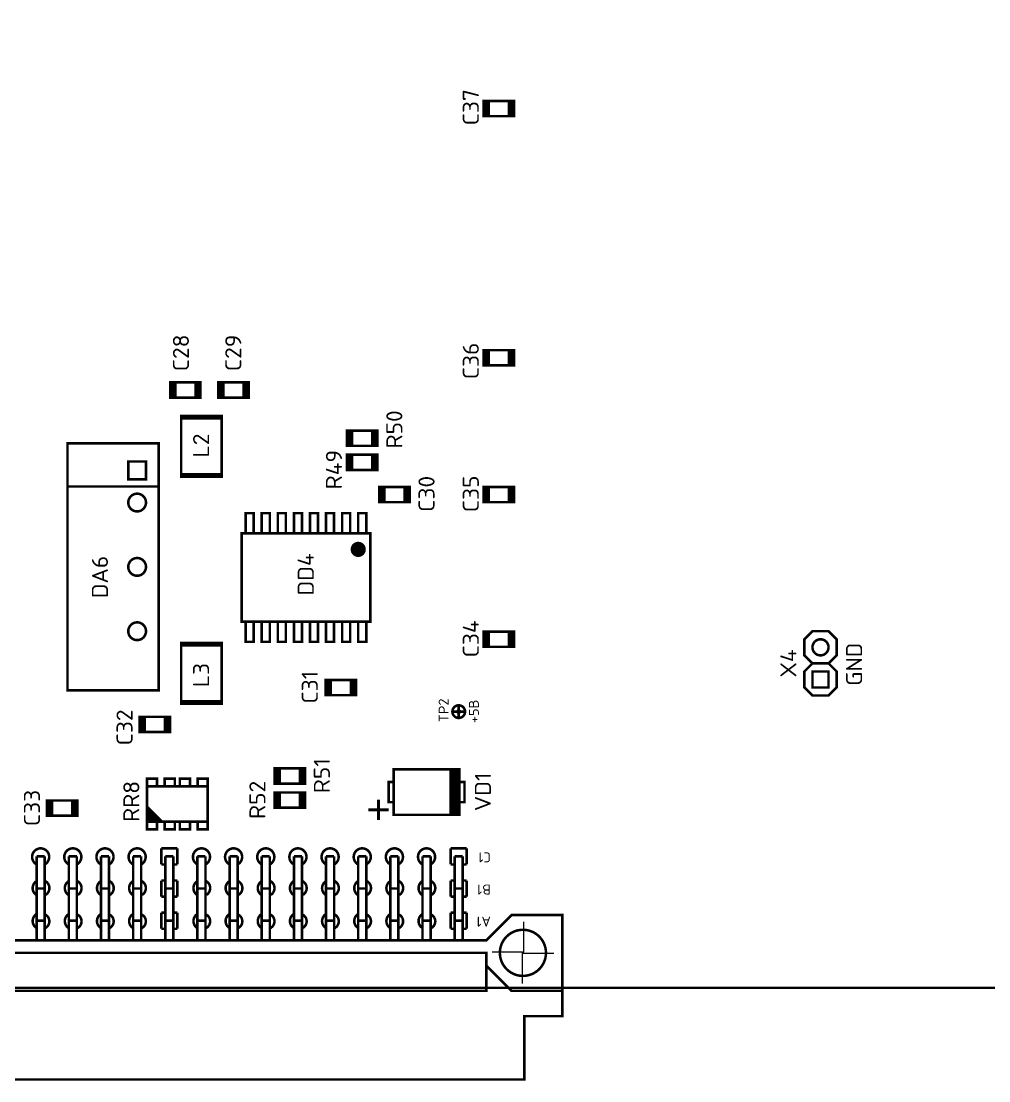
# Model space of a CAD drawing. Header units: millimetres. Extents: x 370 to 630, y -3056 to -2888.
# Drawn here: x 424.9 to 501.3, y -3056.3 to -2972.7 of the extents above; entities that cross this region are included whole.
import ezdxf
from ezdxf.enums import TextEntityAlignment as Align

# ---------------------------------------------------------------- set-up
doc = ezdxf.new("R2010")
doc.units = ezdxf.units.MM
doc.layers.add('BOARD', color=173, linetype='Continuous', lineweight=35)
doc.layers.add('TOP', color=241, linetype='Continuous', lineweight=35)
doc.styles.get("Standard").update_dxf_attribs({"font": 'txt.shx'})

msp = doc.modelspace()

# ---------------------------------------------------------------- linework, layer by layer
at = {"layer": 'BOARD'}
msp.add_lwpolyline([(603.34, -3049), (370.09, -3049), (370.09, -2889), (603.34, -2889)], close=True, dxfattribs=at)
at = {"layer": 'TOP'}
for points, const_width in [([(461.385, -2980.165), (461.385, -2978.965), (463.785, -2978.965), (463.785, -2980.165), (461.385, -2980.165)], 0.2), ([(461.585, -2978.965), (461.585, -2980.165)], 0.2), ([(461.785, -2980.165), (461.785, -2978.965)], 0.2), ([(463.385, -2978.965), (463.385, -2980.165)], 0.2), ([(463.585, -2978.965), (463.585, -2980.165)], 0.2), ([(461.385, -2999.85), (461.385, -2998.65), (463.785, -2998.65), (463.785, -2999.85), (461.385, -2999.85)], 0.2), ([(461.585, -2998.65), (461.585, -2999.85)], 0.2), ([(461.785, -2999.85), (461.785, -2998.65)], 0.2), ([(463.385, -2998.65), (463.385, -2999.85)], 0.2), ([(463.585, -2998.65), (463.585, -2999.85)], 0.2), ([(436.62, -3002.39), (436.62, -3001.19), (437.02, -3001.19), (437.02, -3002.39), (436.82, -3002.39), (436.82, -3001.19)], 0.2), ([(439.02, -3002.39), (436.62, -3002.39), (436.62, -3001.19), (439.02, -3001.19), (439.02, -3002.39), (438.82, -3002.39), (438.82, -3001.19), (438.62, -3001.19), (438.62, -3002.39)], 0.2), ([(440.43, -3002.39), (440.43, -3001.19), (442.83, -3001.19), (442.83, -3002.39), (440.43, -3002.39)], 0.2), ([(440.63, -3001.19), (440.63, -3002.39)], 0.2), ([(440.83, -3002.39), (440.83, -3001.19)], 0.2), ([(442.43, -3001.19), (442.43, -3002.39)], 0.2), ([(442.63, -3001.19), (442.63, -3002.39)], 0.2), ([(440.69, -3003.835), (440.69, -3008.635), (437.49, -3008.635), (437.49, -3003.835), (440.69, -3003.835)], 0.2), ([(440.69, -3004.035), (437.49, -3004.035)], 0.2), ([(452.99, -3006.2), (452.99, -3005), (450.59, -3005), (450.59, -3006.2), (452.99, -3006.2)], 0.2), ([(450.79, -3005), (450.79, -3006.2)], 0.2), ([(450.99, -3005), (450.99, -3006.2)], 0.2), ([(452.59, -3005), (452.59, -3006.2)], 0.2), ([(452.79, -3005), (452.79, -3006.2)], 0.2), ([(428.505, -3025.51), (428.505, -3006.01), (435.705, -3006.01), (435.705, -3025.51), (428.505, -3025.51)], 0.2), ([(452.99, -3008.105), (452.99, -3006.905), (450.59, -3006.905), (450.59, -3008.105), (452.99, -3008.105)], 0.2), ([(450.79, -3006.905), (450.79, -3008.105)], 0.2), ([(450.99, -3006.905), (450.99, -3008.105)], 0.2), ([(452.59, -3006.905), (452.59, -3008.105)], 0.2), ([(452.79, -3006.905), (452.79, -3008.105)], 0.2), ([(433.31, -3008.84), (433.31, -3007.44), (434.71, -3007.44), (434.71, -3008.84), (433.31, -3008.84)], 0.2), ([(440.69, -3008.435), (437.49, -3008.435)], 0.2), ([(428.505, -3009.41), (435.705, -3009.41)], 0.2), ([(453.13, -3010.645), (453.13, -3009.445), (455.53, -3009.445), (455.53, -3010.645), (453.13, -3010.645)], 0.2), ([(453.33, -3009.445), (453.33, -3010.645)], 0.2), ([(453.53, -3010.645), (453.53, -3009.445)], 0.2), ([(455.13, -3009.445), (455.13, -3010.645)], 0.2), ([(455.33, -3009.445), (455.33, -3010.645)], 0.2), ([(461.385, -3010.645), (461.385, -3009.445), (463.785, -3009.445), (463.785, -3010.645), (461.385, -3010.645)], 0.2), ([(461.585, -3009.445), (461.585, -3010.645)], 0.2), ([(461.785, -3010.645), (461.785, -3009.445)], 0.2), ([(463.385, -3009.445), (463.385, -3010.645)], 0.2), ([(463.585, -3009.445), (463.585, -3010.645)], 0.2), ([(443.217, -3013.108), (443.217, -3011.52), (442.583, -3011.52), (442.583, -3013.108)], 0.2), ([(444.487, -3013.108), (444.487, -3011.52), (443.853, -3011.52), (443.853, -3013.108)], 0.2), ([(445.757, -3013.108), (445.757, -3011.52), (445.123, -3011.52), (445.123, -3013.108)], 0.2), ([(447.027, -3013.108), (447.027, -3011.52), (446.393, -3011.52), (446.393, -3013.108)], 0.2), ([(448.297, -3013.108), (448.297, -3011.52), (447.663, -3011.52), (447.663, -3013.108)], 0.2), ([(449.567, -3013.108), (449.567, -3011.52), (448.933, -3011.52), (448.933, -3013.108)], 0.2), ([(450.837, -3013.108), (450.837, -3011.52), (450.203, -3011.52), (450.203, -3013.108)], 0.2), ([(452.107, -3013.108), (452.107, -3011.52), (451.473, -3011.52), (451.473, -3013.108)], 0.2), ([(452.425, -3013.108), (452.425, -3020.092), (442.265, -3020.092), (442.265, -3013.108), (452.425, -3013.108)], 0.2), ([(443.217, -3020.092), (443.217, -3021.68), (442.583, -3021.68), (442.583, -3020.092)], 0.2), ([(444.487, -3020.092), (444.487, -3021.68), (443.853, -3021.68), (443.853, -3020.092)], 0.2), ([(445.757, -3020.092), (445.757, -3021.68), (445.123, -3021.68), (445.123, -3020.092)], 0.2), ([(447.027, -3020.092), (447.027, -3021.68), (446.393, -3021.68), (446.393, -3020.092)], 0.2), ([(448.297, -3020.092), (448.297, -3021.68), (447.663, -3021.68), (447.663, -3020.092)], 0.2), ([(449.567, -3020.092), (449.567, -3021.68), (448.933, -3021.68), (448.933, -3020.092)], 0.2), ([(450.837, -3020.092), (450.837, -3021.68), (450.203, -3021.68), (450.203, -3020.092)], 0.2), ([(452.107, -3020.092), (452.107, -3021.68), (451.473, -3021.68), (451.473, -3020.092)], 0.2), ([(461.385, -3022.075), (461.385, -3020.875), (463.785, -3020.875), (463.785, -3022.075), (461.385, -3022.075)], 0.2), ([(461.585, -3020.875), (461.585, -3022.075)], 0.2), ([(461.785, -3022.075), (461.785, -3020.875)], 0.2), ([(463.385, -3020.875), (463.385, -3022.075)], 0.2), ([(463.585, -3020.875), (463.585, -3022.075)], 0.2), ([(489.255, -3024.015), (488.62, -3023.38), (489.255, -3022.745), (489.255, -3021.475), (488.62, -3020.84), (487.35, -3020.84), (486.715, -3021.475), (486.715, -3022.745), (487.35, -3023.38), (486.715, -3024.015), (486.715, -3025.285), (487.35, -3025.92), (488.62, -3025.92), (489.255, -3025.285), (489.255, -3024.015)], 0.2), ([(440.69, -3021.77), (440.69, -3026.57), (437.49, -3026.57), (437.49, -3021.77), (440.69, -3021.77)], 0.2), ([(440.69, -3021.97), (437.49, -3021.97)], 0.2), ([(487.35, -3023.38), (488.62, -3023.38)], 0.2), ([(451.3, -3024.685), (451.3, -3025.885), (448.9, -3025.885), (448.9, -3024.685), (451.3, -3024.685)], 0.2), ([(449.1, -3025.885), (449.1, -3024.685)], 0.2), ([(449.3, -3025.885), (449.3, -3024.685)], 0.2), ([(450.9, -3024.685), (450.9, -3025.885)], 0.2), ([(451.1, -3025.885), (451.1, -3024.685)], 0.2), ([(487.35, -3025.285), (487.35, -3024.015), (488.62, -3024.015), (488.62, -3025.285), (487.35, -3025.285)], 0.2), ([(440.69, -3026.37), (437.49, -3026.37)], 0.2), ([(458.91, -3027.19), (459.91, -3027.19)], 0.2), ([(459.41, -3027.69), (459.41, -3026.69)], 0.2), ([(434.21, -3028.8), (434.21, -3027.6), (434.61, -3027.6), (434.61, -3028.8), (434.41, -3028.8), (434.41, -3027.6)], 0.2), ([(436.61, -3028.8), (434.21, -3028.8), (434.21, -3027.6), (436.61, -3027.6), (436.61, -3028.8), (436.41, -3028.8), (436.41, -3027.6), (436.21, -3027.6), (436.21, -3028.8)], 0.2), ([(447.275, -3032.87), (447.275, -3031.67), (444.875, -3031.67), (444.875, -3032.87), (447.275, -3032.87)], 0.2), ([(445.075, -3031.67), (445.075, -3032.87)], 0.2), ([(445.275, -3031.67), (445.275, -3032.87)], 0.2), ([(446.875, -3031.67), (446.875, -3032.87)], 0.2), ([(447.075, -3031.67), (447.075, -3032.87)], 0.2), ([(459.47, -3031.738), (459.47, -3035.342), (454.27, -3035.342), (454.27, -3031.738), (459.47, -3031.738)], 0.2), ([(458.77, -3031.738), (458.77, -3035.342)], 0.2), ([(458.87, -3031.738), (458.87, -3035.342)], 0.2), ([(458.97, -3031.738), (458.97, -3035.342)], 0.2), ([(459.07, -3031.738), (459.07, -3035.342)], 0.2), ([(459.17, -3031.738), (459.17, -3035.342)], 0.2), ([(459.27, -3031.738), (459.27, -3035.342)], 0.2), ([(459.37, -3031.738), (459.37, -3035.342)], 0.2), ([(434.785, -3033.08), (434.785, -3032.48), (435.585, -3032.48), (435.585, -3033.08)], 0.2), ([(434.785, -3035.88), (434.785, -3033.08), (439.585, -3033.08), (439.585, -3035.88), (434.785, -3035.88), (434.785, -3036.48), (435.585, -3036.48), (435.585, -3035.88), (434.785, -3035.08)], 0.2), ([(436.185, -3033.08), (436.185, -3032.48), (436.985, -3032.48), (436.985, -3033.08)], 0.2), ([(437.385, -3033.08), (437.385, -3032.48), (438.185, -3032.48), (438.185, -3033.08)], 0.2), ([(438.785, -3033.08), (438.785, -3032.48), (439.585, -3032.48), (439.585, -3033.08)], 0.2), ([(454.27, -3034.34), (453.87, -3034.34), (453.87, -3032.74), (454.27, -3032.74)], 0.2), ([(459.47, -3034.34), (459.87, -3034.34), (459.87, -3032.74), (459.47, -3032.74)], 0.2), ([(447.275, -3034.775), (447.275, -3033.575), (444.875, -3033.575), (444.875, -3034.775), (447.275, -3034.775)], 0.2), ([(445.075, -3033.575), (445.075, -3034.775)], 0.2), ([(445.275, -3033.575), (445.275, -3034.775)], 0.2), ([(446.875, -3033.575), (446.875, -3034.775)], 0.2), ([(447.075, -3033.575), (447.075, -3034.775)], 0.2), ([(426.88, -3035.41), (426.88, -3034.21), (429.28, -3034.21), (429.28, -3035.41), (426.88, -3035.41)], 0.2), ([(427.08, -3034.21), (427.08, -3035.41)], 0.2), ([(427.28, -3035.41), (427.28, -3034.21)], 0.2), ([(428.88, -3034.21), (428.88, -3035.41)], 0.2), ([(429.08, -3034.21), (429.08, -3035.41)], 0.2), ([(435.985, -3035.88), (434.785, -3034.68)], 0.2), ([(453.07, -3035.74), (453.07, -3034.14)], 0.25), ([(435.785, -3035.88), (434.785, -3034.88)], 0.2), ([(435.385, -3035.88), (434.785, -3035.28)], 0.2), ([(435.185, -3035.88), (434.785, -3035.48)], 0.2), ([(453.87, -3034.94), (452.27, -3034.94)], 0.25), ([(436.185, -3035.88), (436.185, -3036.48), (436.985, -3036.48), (436.985, -3035.88)], 0.2), ([(437.385, -3035.88), (437.385, -3036.48), (438.185, -3036.48), (438.185, -3035.88)], 0.2), ([(438.785, -3035.88), (438.785, -3036.48), (439.585, -3036.48), (439.585, -3035.88)], 0.2), ([(435.915, -3037.985), (437.185, -3037.985)], 0.2), ([(435.915, -3039.255), (435.915, -3037.985)], 0.2), ([(437.185, -3037.985), (437.185, -3039.255)], 0.2), ([(458.775, -3039.255), (458.775, -3037.985)], 0.2), ([(458.775, -3037.985), (460.045, -3037.985)], 0.2), ([(460.045, -3037.985), (460.045, -3039.255)], 0.2), ([(426.072, -3038.62), (426.708, -3038.62)], 0.2), ([(426.072, -3045.287), (426.072, -3038.62)], 0.2), ([(426.708, -3038.62), (426.708, -3045.287)], 0.2), ([(428.612, -3038.62), (429.248, -3038.62)], 0.2), ([(428.612, -3045.287), (428.612, -3038.62)], 0.2), ([(429.248, -3038.62), (429.248, -3045.287)], 0.2), ([(431.152, -3038.62), (431.788, -3038.62)], 0.2), ([(431.152, -3045.287), (431.152, -3038.62)], 0.2), ([(431.788, -3038.62), (431.788, -3045.287)], 0.2), ([(433.692, -3038.62), (434.328, -3038.62)], 0.2), ([(433.692, -3045.287), (433.692, -3038.62)], 0.2), ([(434.328, -3038.62), (434.328, -3045.287)], 0.2), ([(436.232, -3038.62), (436.868, -3038.62)], 0.2), ([(436.232, -3045.287), (436.232, -3038.62)], 0.2), ([(436.868, -3038.62), (436.868, -3045.287)], 0.2), ([(438.772, -3038.62), (439.408, -3038.62)], 0.2), ([(438.772, -3045.287), (438.772, -3038.62)], 0.2), ([(439.408, -3038.62), (439.408, -3045.287)], 0.2), ([(441.312, -3038.62), (441.948, -3038.62)], 0.2), ([(441.312, -3045.287), (441.312, -3038.62)], 0.2), ([(441.948, -3038.62), (441.948, -3045.287)], 0.2), ([(443.852, -3038.62), (444.488, -3038.62)], 0.2), ([(443.852, -3045.287), (443.852, -3038.62)], 0.2), ([(444.488, -3038.62), (444.488, -3045.287)], 0.2), ([(446.392, -3038.62), (447.028, -3038.62)], 0.2), ([(446.392, -3045.287), (446.392, -3038.62)], 0.2), ([(447.028, -3038.62), (447.028, -3045.287)], 0.2), ([(448.932, -3038.62), (449.568, -3038.62)], 0.2), ([(448.932, -3045.287), (448.932, -3038.62)], 0.2), ([(449.568, -3038.62), (449.568, -3045.287)], 0.2), ([(451.472, -3038.62), (452.108, -3038.62)], 0.2), ([(451.472, -3045.287), (451.472, -3038.62)], 0.2), ([(452.108, -3038.62), (452.108, -3045.287)], 0.2), ([(454.012, -3038.62), (454.648, -3038.62)], 0.2), ([(454.012, -3045.287), (454.012, -3038.62)], 0.2), ([(454.648, -3038.62), (454.648, -3045.287)], 0.2), ([(456.552, -3038.62), (457.188, -3038.62)], 0.2), ([(456.552, -3045.287), (456.552, -3038.62)], 0.2), ([(457.188, -3038.62), (457.188, -3045.287)], 0.2), ([(459.092, -3038.62), (459.728, -3038.62)], 0.2), ([(459.092, -3045.287), (459.092, -3038.62)], 0.2), ([(459.728, -3038.62), (459.728, -3045.287)], 0.2), ([(436.232, -3039.255), (435.915, -3039.255)], 0.2), ([(437.185, -3039.255), (436.868, -3039.255)], 0.2), ([(459.092, -3039.255), (458.775, -3039.255)], 0.2), ([(460.045, -3039.255), (459.728, -3039.255)], 0.2), ([(435.915, -3040.525), (436.232, -3040.525)], 0.2), ([(435.915, -3041.795), (435.915, -3040.525)], 0.2), ([(436.868, -3040.525), (437.185, -3040.525)], 0.2), ([(437.185, -3040.525), (437.185, -3041.795)], 0.2), ([(458.775, -3040.525), (459.092, -3040.525)], 0.2), ([(458.775, -3041.795), (458.775, -3040.525)], 0.2), ([(459.728, -3040.525), (460.045, -3040.525)], 0.2), ([(460.045, -3040.525), (460.045, -3041.795)], 0.2), ([(426.072, -3041.16), (426.708, -3041.16)], 0.2), ([(428.612, -3041.16), (429.248, -3041.16)], 0.2), ([(431.152, -3041.16), (431.788, -3041.16)], 0.2), ([(433.692, -3041.16), (434.328, -3041.16)], 0.2), ([(436.232, -3041.16), (436.868, -3041.16)], 0.2), ([(438.772, -3041.16), (439.408, -3041.16)], 0.2), ([(441.312, -3041.16), (441.948, -3041.16)], 0.2), ([(443.852, -3041.16), (444.488, -3041.16)], 0.2), ([(446.392, -3041.16), (447.028, -3041.16)], 0.2), ([(448.932, -3041.16), (449.568, -3041.16)], 0.2), ([(451.472, -3041.16), (452.108, -3041.16)], 0.2), ([(454.012, -3041.16), (454.648, -3041.16)], 0.2), ([(456.552, -3041.16), (457.188, -3041.16)], 0.2), ([(459.092, -3041.16), (459.728, -3041.16)], 0.2), ([(436.232, -3041.795), (435.915, -3041.795)], 0.2), ([(437.185, -3041.795), (436.868, -3041.795)], 0.2), ([(459.092, -3041.795), (458.775, -3041.795)], 0.2), ([(460.045, -3041.795), (459.728, -3041.795)], 0.2), ([(435.915, -3044.335), (435.915, -3043.065)], 0.2), ([(435.915, -3043.065), (436.232, -3043.065)], 0.2), ([(436.868, -3043.065), (437.185, -3043.065)], 0.2), ([(437.185, -3043.065), (437.185, -3044.335)], 0.2), ([(458.775, -3044.335), (458.775, -3043.065)], 0.2), ([(458.775, -3043.065), (459.092, -3043.065)], 0.2), ([(459.728, -3043.065), (460.045, -3043.065)], 0.2), ([(460.045, -3043.065), (460.045, -3044.335)], 0.2), ([(460.59, -3056.24), (375.59, -3056.24), (375.59, -3051.24), (372.59, -3051.24), (372.59, -3043.24), (376.59, -3043.24), (378.59, -3045.24), (461.59, -3045.24), (463.59, -3043.24), (467.59, -3043.24), (467.59, -3051.24), (464.59, -3051.24), (464.59, -3056.24), (460.59, -3056.24)], 0.2), ([(426.072, -3043.7), (426.708, -3043.7)], 0.2), ([(428.612, -3043.7), (429.248, -3043.7)], 0.2), ([(431.152, -3043.7), (431.788, -3043.7)], 0.2), ([(433.692, -3043.7), (434.328, -3043.7)], 0.2), ([(436.232, -3043.7), (436.868, -3043.7)], 0.2), ([(438.772, -3043.7), (439.408, -3043.7)], 0.2), ([(441.312, -3043.7), (441.948, -3043.7)], 0.2), ([(443.852, -3043.7), (444.488, -3043.7)], 0.2), ([(446.392, -3043.7), (447.028, -3043.7)], 0.2), ([(448.932, -3043.7), (449.568, -3043.7)], 0.2), ([(451.472, -3043.7), (452.108, -3043.7)], 0.2), ([(454.012, -3043.7), (454.648, -3043.7)], 0.2), ([(456.552, -3043.7), (457.188, -3043.7)], 0.2), ([(459.092, -3043.7), (459.728, -3043.7)], 0.2), ([(464.53, -3043.771), (464.53, -3046.171), (464.48, -3046.221), (464.48, -3046.235), (464.445, -3046.271), (464.43, -3046.271), (464.43, -3048.671)], 0.1), ([(436.232, -3044.335), (435.915, -3044.335)], 0.2), ([(437.185, -3044.335), (436.868, -3044.335)], 0.2), ([(459.092, -3044.335), (458.775, -3044.335)], 0.2), ([(460.045, -3044.335), (459.728, -3044.335)], 0.2), ([(378.59, -3046.24), (461.59, -3046.24), (461.59, -3049.24), (378.59, -3049.24), (378.59, -3045.24)], 0.2), ([(462.03, -3046.171), (464.43, -3046.171), (464.48, -3046.221), (464.48, -3046.235), (464.515, -3046.271), (466.93, -3046.271)], 0.1), ([(461.59, -3047.24), (463.59, -3049.24), (467.59, -3049.24)], 0.2)]:
    msp.add_lwpolyline(points, dxfattribs=dict(at, const_width=const_width))
for points, const_width in [([(434.01, -3011.38, -1), (434.01, -3009.98)], 0.2), ([(434.01, -3009.98, -1), (434.01, -3011.38)], 0.2), ([(451.472, -3014.077, 1), (451.473, -3014.678, 1), (451.472, -3014.077)], 0.6), ([(434.01, -3016.46, -1), (434.01, -3015.06)], 0.2), ([(434.01, -3015.06, -1), (434.01, -3016.46)], 0.2), ([(434.01, -3021.54, -1), (434.01, -3020.14)], 0.2), ([(434.01, -3020.14, -1), (434.01, -3021.54)], 0.2), ([(487.985, -3021.475, 1), (487.985, -3022.745, 1), (487.985, -3021.475)], 0.2), ([(459.41, -3026.69, 1), (459.41, -3027.69, 1), (459.41, -3026.69)], 0.2), ([(459.41, -3027.09, 1), (459.41, -3027.29, 1), (459.41, -3027.09)], 0.2), ([(426.072, -3039.255, -3.994451), (426.708, -3039.255)], 0.2), ([(428.612, -3039.255, -3.994451), (429.248, -3039.255)], 0.2), ([(431.152, -3039.255, -3.994451), (431.788, -3039.255)], 0.2), ([(433.692, -3039.255, -3.994451), (434.328, -3039.255)], 0.2), ([(438.772, -3039.255, -3.994451), (439.408, -3039.255)], 0.2), ([(441.312, -3039.255, -3.994451), (441.948, -3039.255)], 0.2), ([(443.852, -3039.255, -3.994451), (444.488, -3039.255)], 0.2), ([(446.392, -3039.255, -3.994451), (447.028, -3039.255)], 0.2), ([(448.932, -3039.255, -3.994451), (449.568, -3039.255)], 0.2), ([(451.472, -3039.255, -3.994451), (452.108, -3039.255)], 0.2), ([(454.012, -3039.255, -3.994451), (454.648, -3039.255)], 0.2), ([(456.552, -3039.255, -3.994451), (457.188, -3039.255)], 0.2), ([(426.06, -3041.675, -0.548946), (426.06, -3040.575)], 0.2), ([(426.786, -3041.659, 0.566199), (426.76, -3040.575)], 0.2), ([(428.6, -3041.675, -0.548946), (428.6, -3040.575)], 0.2), ([(429.326, -3041.659, 0.566199), (429.3, -3040.575)], 0.2), ([(431.14, -3041.675, -0.548946), (431.14, -3040.575)], 0.2), ([(431.866, -3041.659, 0.566199), (431.84, -3040.575)], 0.2), ([(433.68, -3041.675, -0.548946), (433.68, -3040.575)], 0.2), ([(434.406, -3041.659, 0.566199), (434.38, -3040.575)], 0.2), ([(438.76, -3041.675, -0.548946), (438.76, -3040.575)], 0.2), ([(439.486, -3041.659, 0.566199), (439.46, -3040.575)], 0.2), ([(441.3, -3041.675, -0.548946), (441.3, -3040.575)], 0.2), ([(442.026, -3041.659, 0.566199), (442, -3040.575)], 0.2), ([(443.84, -3041.675, -0.548946), (443.84, -3040.575)], 0.2), ([(444.566, -3041.659, 0.566199), (444.54, -3040.575)], 0.2), ([(446.38, -3041.675, -0.548946), (446.38, -3040.575)], 0.2), ([(447.106, -3041.659, 0.566199), (447.08, -3040.575)], 0.2), ([(448.92, -3041.675, -0.548946), (448.92, -3040.575)], 0.2), ([(449.646, -3041.659, 0.566199), (449.62, -3040.575)], 0.2), ([(451.46, -3041.675, -0.548946), (451.46, -3040.575)], 0.2), ([(452.186, -3041.659, 0.566199), (452.16, -3040.575)], 0.2), ([(454, -3041.675, -0.548946), (454, -3040.575)], 0.2), ([(454.726, -3041.659, 0.566199), (454.7, -3040.575)], 0.2), ([(456.54, -3041.675, -0.548946), (456.54, -3040.575)], 0.2), ([(457.266, -3041.659, 0.566199), (457.24, -3040.575)], 0.2), ([(426.06, -3044.275, -0.548946), (426.06, -3043.175)], 0.2), ([(426.76, -3044.275, 0.663793), (426.66, -3043.175)], 0.2), ([(428.6, -3044.275, -0.548946), (428.6, -3043.175)], 0.2), ([(429.3, -3044.275, 0.663793), (429.2, -3043.175)], 0.2), ([(431.14, -3044.275, -0.548946), (431.14, -3043.175)], 0.2), ([(431.84, -3044.275, 0.663793), (431.74, -3043.175)], 0.2), ([(433.68, -3044.275, -0.548946), (433.68, -3043.175)], 0.2), ([(434.38, -3044.275, 0.663793), (434.28, -3043.175)], 0.2), ([(438.76, -3044.275, -0.548946), (438.76, -3043.175)], 0.2), ([(439.46, -3044.275, 0.663793), (439.36, -3043.175)], 0.2), ([(441.3, -3044.275, -0.548946), (441.3, -3043.175)], 0.2), ([(442, -3044.275, 0.663793), (441.9, -3043.175)], 0.2), ([(443.84, -3044.275, -0.548946), (443.84, -3043.175)], 0.2), ([(444.54, -3044.275, 0.663793), (444.44, -3043.175)], 0.2), ([(446.38, -3044.275, -0.548946), (446.38, -3043.175)], 0.2), ([(447.08, -3044.275, 0.663793), (446.98, -3043.175)], 0.2), ([(448.92, -3044.275, -0.548946), (448.92, -3043.175)], 0.2), ([(449.62, -3044.275, 0.663793), (449.52, -3043.175)], 0.2), ([(451.46, -3044.275, -0.548946), (451.46, -3043.175)], 0.2), ([(452.16, -3044.275, 0.663793), (452.06, -3043.175)], 0.2), ([(454, -3044.275, -0.548946), (454, -3043.175)], 0.2), ([(454.7, -3044.275, 0.663793), (454.6, -3043.175)], 0.2), ([(456.54, -3044.275, -0.548946), (456.54, -3043.175)], 0.2), ([(457.24, -3044.275, 0.663793), (457.14, -3043.175)], 0.2), ([(464.48, -3044.415, 0.999945), (464.48, -3048.056, 1.000055), (464.48, -3044.415)], 0.2)]:
    msp.add_lwpolyline(points, format="xyb", dxfattribs=dict(at, const_width=const_width))

# ---------------------------------------------------------------- texts
at = {"layer": 'TOP', "lineweight": -3, "width": 1.019685}
for s, p in [('C37', (461, -2979.464)), ('C28', (438.104, -2998.862)), ('C29', (442.238, -2998.862)), ('C36', (461, -2999.498)), ('R50', (454.958, -3004.904)), ('L2', (439.694, -3006.176)), ('R49', (450.188, -3008.084)), ('C30', (457.502, -3009.992)), ('C35', (461, -3009.992)), ('DA6', (431.705, -3016.56)), ('DD4', (447.962, -3016.352)), ('C34', (461, -3021.44)), ('X4', (486.08, -3023.38)), ('L3', (439.694, -3024.302)), ('C31', (448.28, -3025.256)), ('C32', (433.652, -3028.436)), ('R51', (449.234, -3032.252)), ('VD1', (461.954, -3033.524)), ('RR8', (434.185, -3034.28)), ('R52', (444.146, -3034.16)), ('C33', (426.338, -3034.796))]:
    msp.add_text(s, height=1.27, rotation=90, dxfattribs=at).set_placement(p, align=Align.CENTER)
at = {"layer": 'TOP', "lineweight": -3}
for s, height, rotation, p in [('GND', 1.27, 90, (491.273, -3025.147)), ('C1', 0.787, 180, (461.95, -3038.303)), ('B1', 0.787, 180, (461.95, -3040.843)), ('A1', 0.787, 180, (461.95, -3043.383))]:
    msp.add_text(s, height=height, rotation=rotation, dxfattribs=at).set_placement(p)
for s, p in [('TP2', (458.61, -3027.09)), ('+5B', (461, -3027.164))]:
    msp.add_text(s, height=0.787, rotation=90, dxfattribs=at).set_placement(p, align=Align.CENTER)

doc.saveas('drawing.dxf')
